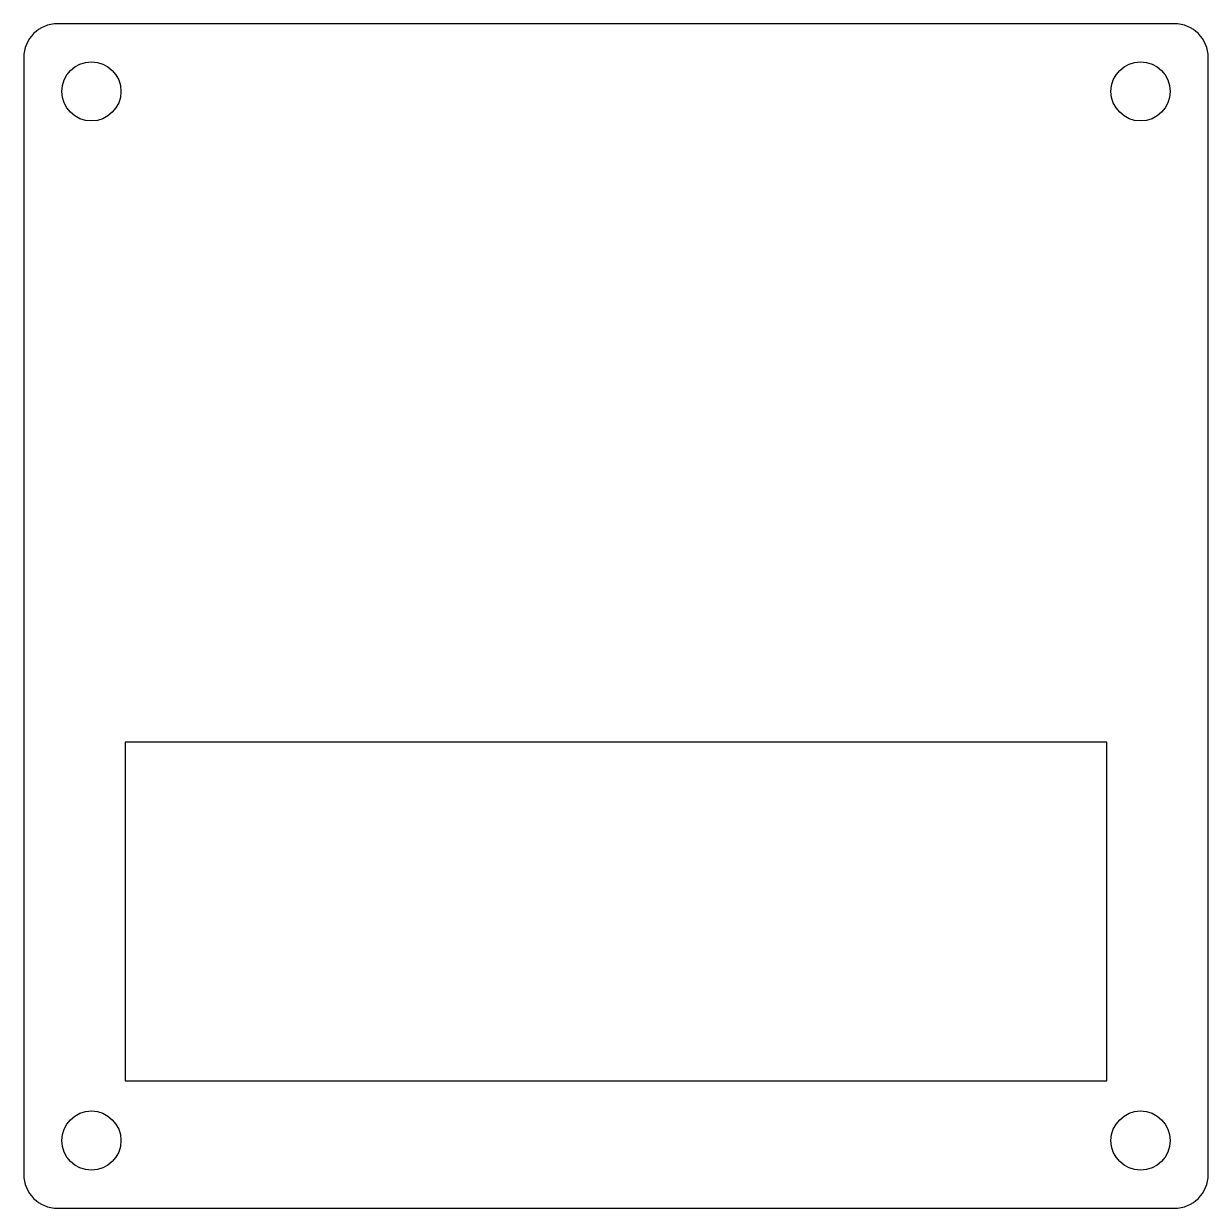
# Model space of a CAD drawing. Header units: millimetres. Extents: x 0 to 70, y -70 to 0.
import ezdxf

# ---------------------------------------------------------------- set-up
doc = ezdxf.new("R2010")
doc.units = ezdxf.units.MM
doc.layers.add('Extrude006', color=7, linetype='CONTINUOUS')

msp = doc.modelspace()

# ---------------------------------------------------------------- linework, layer by layer
at = {"layer": 'Extrude006'}
for p, q in [((2, 0, 13.2), (2, 0, 16.2)), ((68, 0, 13.2), (2, 0, 13.2)), ((68, 0, 16.2), (2, 0, 16.2)), ((2, 0, 13.2), (2, 0, 16.2)), ((68, 0, 13.2), (2, 0, 13.2)), ((68, 0, 16.2), (2, 0, 16.2)), ((68, 0, 13.2), (68, 0, 16.2)), ((68, 0, 13.2), (68, 0, 16.2)), ((0, -2, 13.2), (0, -2, 16.2)), ((0, -2, 13.2), (0, -68, 13.2)), ((0, -2, 16.2), (0, -68, 16.2)), ((0, -2, 13.2), (0, -2, 16.2)), ((0, -2, 13.2), (0, -68, 13.2)), ((0, -2, 16.2), (0, -68, 16.2)), ((70, -2, 13.2), (70, -2, 16.2)), ((70, -68, 13.2), (70, -2, 13.2)), ((70, -68, 16.2), (70, -2, 16.2)), ((70, -2, 13.2), (70, -2, 16.2)), ((70, -68, 13.2), (70, -2, 13.2)), ((70, -68, 16.2), (70, -2, 16.2)), ((5.75, -4, 13.2), (5.75, -4, 16.2)), ((5.75, -4, 13.2), (5.75, -4, 16.2)), ((67.75, -4, 13.2), (67.75, -4, 16.2)), ((67.75, -4, 13.2), (67.75, -4, 16.2)), ((6, -42.462, 13.2), (6, -42.462, 16.2)), ((6, -42.462, 13.2), (6, -62.462, 13.2)), ((6, -42.462, 16.2), (6, -62.462, 16.2)), ((6, -42.462, 13.2), (6, -42.462, 16.2)), ((64, -42.462, 13.2), (6, -42.462, 13.2)), ((64, -42.462, 16.2), (6, -42.462, 16.2)), ((6, -42.462, 13.2), (6, -62.462, 13.2)), ((64, -42.462, 13.2), (6, -42.462, 13.2)), ((6, -42.462, 16.2), (6, -62.462, 16.2)), ((64, -42.462, 16.2), (6, -42.462, 16.2)), ((64, -42.462, 13.2), (64, -42.462, 16.2)), ((64, -62.462, 13.2), (64, -42.462, 13.2)), ((64, -62.462, 16.2), (64, -42.462, 16.2)), ((64, -42.462, 13.2), (64, -42.462, 16.2)), ((64, -62.462, 13.2), (64, -42.462, 13.2)), ((64, -62.462, 16.2), (64, -42.462, 16.2)), ((6, -62.462, 13.2), (6, -62.462, 16.2)), ((6, -62.462, 13.2), (6, -62.462, 16.2)), ((6, -62.462, 13.2), (64, -62.462, 13.2)), ((6, -62.462, 16.2), (64, -62.462, 16.2)), ((6, -62.462, 13.2), (64, -62.462, 13.2)), ((6, -62.462, 16.2), (64, -62.462, 16.2)), ((64, -62.462, 13.2), (64, -62.462, 16.2)), ((64, -62.462, 13.2), (64, -62.462, 16.2)), ((5.75, -66, 13.2), (5.75, -66, 16.2)), ((5.75, -66, 13.2), (5.75, -66, 16.2)), ((67.75, -66, 13.2), (67.75, -66, 16.2)), ((67.75, -66, 13.2), (67.75, -66, 16.2)), ((0, -68, 13.2), (0, -68, 16.2)), ((0, -68, 13.2), (0, -68, 16.2)), ((70, -68, 13.2), (70, -68, 16.2)), ((70, -68, 13.2), (70, -68, 16.2)), ((2, -70, 13.2), (2, -70, 16.2)), ((2, -70, 13.2), (2, -70, 16.2)), ((2, -70, 13.2), (68, -70, 13.2)), ((2, -70, 16.2), (68, -70, 16.2)), ((2, -70, 13.2), (68, -70, 13.2)), ((2, -70, 16.2), (68, -70, 16.2)), ((68, -70, 13.2), (68, -70, 16.2)), ((68, -70, 13.2), (68, -70, 16.2))]:
    msp.add_line(p, q, dxfattribs=at)
for centre in [(4, -4), (4, -4), (4, -4), (4, -4), (66, -4), (66, -4), (66, -4), (66, -4), (4, -66), (4, -66), (4, -66), (4, -66), (66, -66), (66, -66), (66, -66), (66, -66)]:
    msp.add_circle(centre, 1.75, dxfattribs=at)
for centre, start, end in [((2, -2, 13.2), 90, 180), ((2, -2, 16.2), 90, 180), ((2, -2, 13.2), 90, 180), ((2, -2, 16.2), 90, 180), ((68, -2, 13.2), 0, 90), ((68, -2, 16.2), 0, 90), ((68, -2, 13.2), 0, 90), ((68, -2, 16.2), 0, 90), ((2, -68, 13.2), 180, -90), ((2, -68, 16.2), 180, -90), ((2, -68, 13.2), 180, -90), ((2, -68, 16.2), 180, -90), ((68, -68, 13.2), -90, 0), ((68, -68, 16.2), -90, 0), ((68, -68, 13.2), -90, 0), ((68, -68, 16.2), -90, 0)]:
    msp.add_arc(centre, 2, start, end, dxfattribs=at)

doc.saveas('drawing.dxf')
